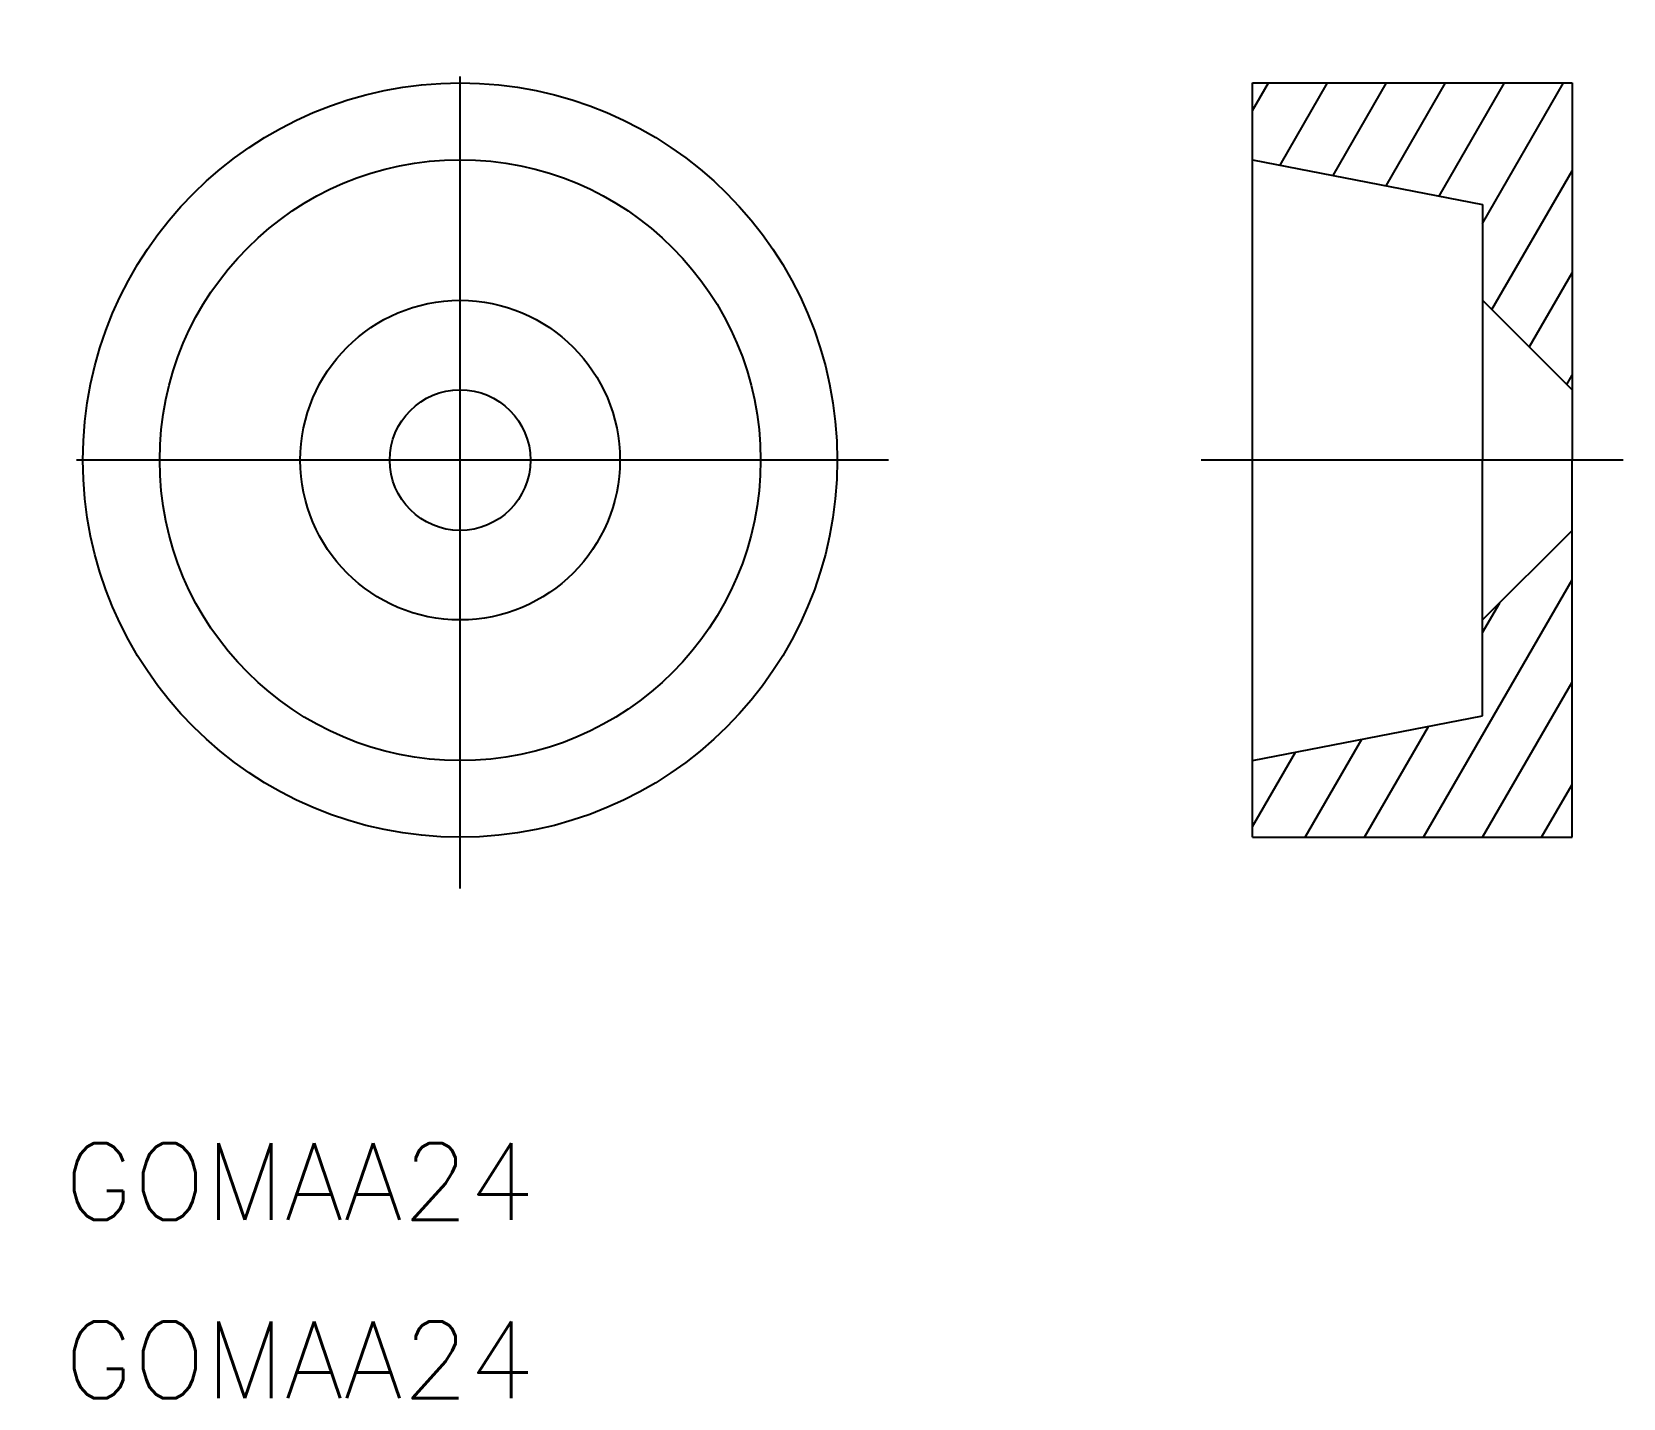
# Model space of a CAD drawing. Extents: x -16.8 to 45.5, y -36.7 to 16.8.
import ezdxf

# ---------------------------------------------------------------- set-up
doc = ezdxf.new("R2010")
doc.units = 0
doc.linetypes.add('CENTER', pattern=[50.8, 31.75, -6.35, 6.35, -6.35])
doc.layers.get('0').update_dxf_attribs({"linetype": 'CONTINUOUS'})
doc.layers.add('CENTER', color=1, linetype='CENTER')
doc.styles.get("Standard").update_dxf_attribs({"font": 'txt.shx', "height": 3, "bigfont": 'bigfont.shx'})

msp = doc.modelspace()

# ---------------------------------------------------------------- linework, layer by layer
at = {"color": 7, "linetype": 'CONTINUOUS'}
for p, q in [((30.985, 14.75), (43.485, 14.75)), ((30.985, -14.75), (30.985, 14.75)), ((43.485, 14.75), (43.485, 0)), ((30.985, 11.75), (39.985, 10)), ((39.985, 10), (39.985, 0)), ((39.985, 6.25), (43.485, 2.75)), ((39.985, -10), (39.985, 0)), ((43.485, -14.75), (43.485, 0)), ((39.985, -6.25), (43.485, -2.75)), ((30.985, -11.75), (39.985, -10)), ((30.985, -14.75), (43.485, -14.75))]:
    msp.add_line(p, q, dxfattribs=at)
at = {"color": 3, "linetype": 'CONTINUOUS'}
for p, q in [((30.985, 13.668), (31.61, 14.75)), ((32.066, 11.54), (33.919, 14.75)), ((34.142, 11.136), (36.229, 14.75)), ((36.219, 10.732), (38.538, 14.75)), ((38.295, 10.329), (40.848, 14.75)), ((39.985, 9.256), (43.157, 14.75)), ((40.349, 5.886), (43.485, 11.319)), ((41.813, 4.422), (43.485, 7.319)), ((43.277, 2.958), (43.485, 3.319)), ((37.672, -14.75), (43.485, -4.681)), ((39.985, -6.744), (40.659, -5.576)), ((39.982, -14.75), (43.485, -8.681)), ((35.363, -14.75), (37.867, -10.412)), ((33.053, -14.75), (35.266, -10.918)), ((30.985, -14.332), (32.664, -11.423)), ((42.291, -14.75), (43.485, -12.681))]:
    msp.add_line(p, q, dxfattribs=at)
at = {"color": 7, "linetype": 'CONTINUOUS'}
for radius in [14.75, 11.75, 6.25, 2.75]:
    msp.add_circle((0, 0), radius, dxfattribs=at)
at = {"layer": 'CENTER', "color": 1, "linetype": 'CENTER'}
for p, q in [((0, -16.75), (0, 16.75)), ((16.75, 0), (-16.75, 0)), ((45.485, 0), (28.985, 0))]:
    msp.add_line(p, q, dxfattribs=at)

# ---------------------------------------------------------------- texts
at = {"color": 7, "linetype": 'CONTINUOUS'}
for p in [(-15.486, -29.714), (-15.486, -36.686)]:
    msp.add_text('GOMAA24', height=3, dxfattribs=at).set_placement(p)

doc.saveas('drawing.dxf')
